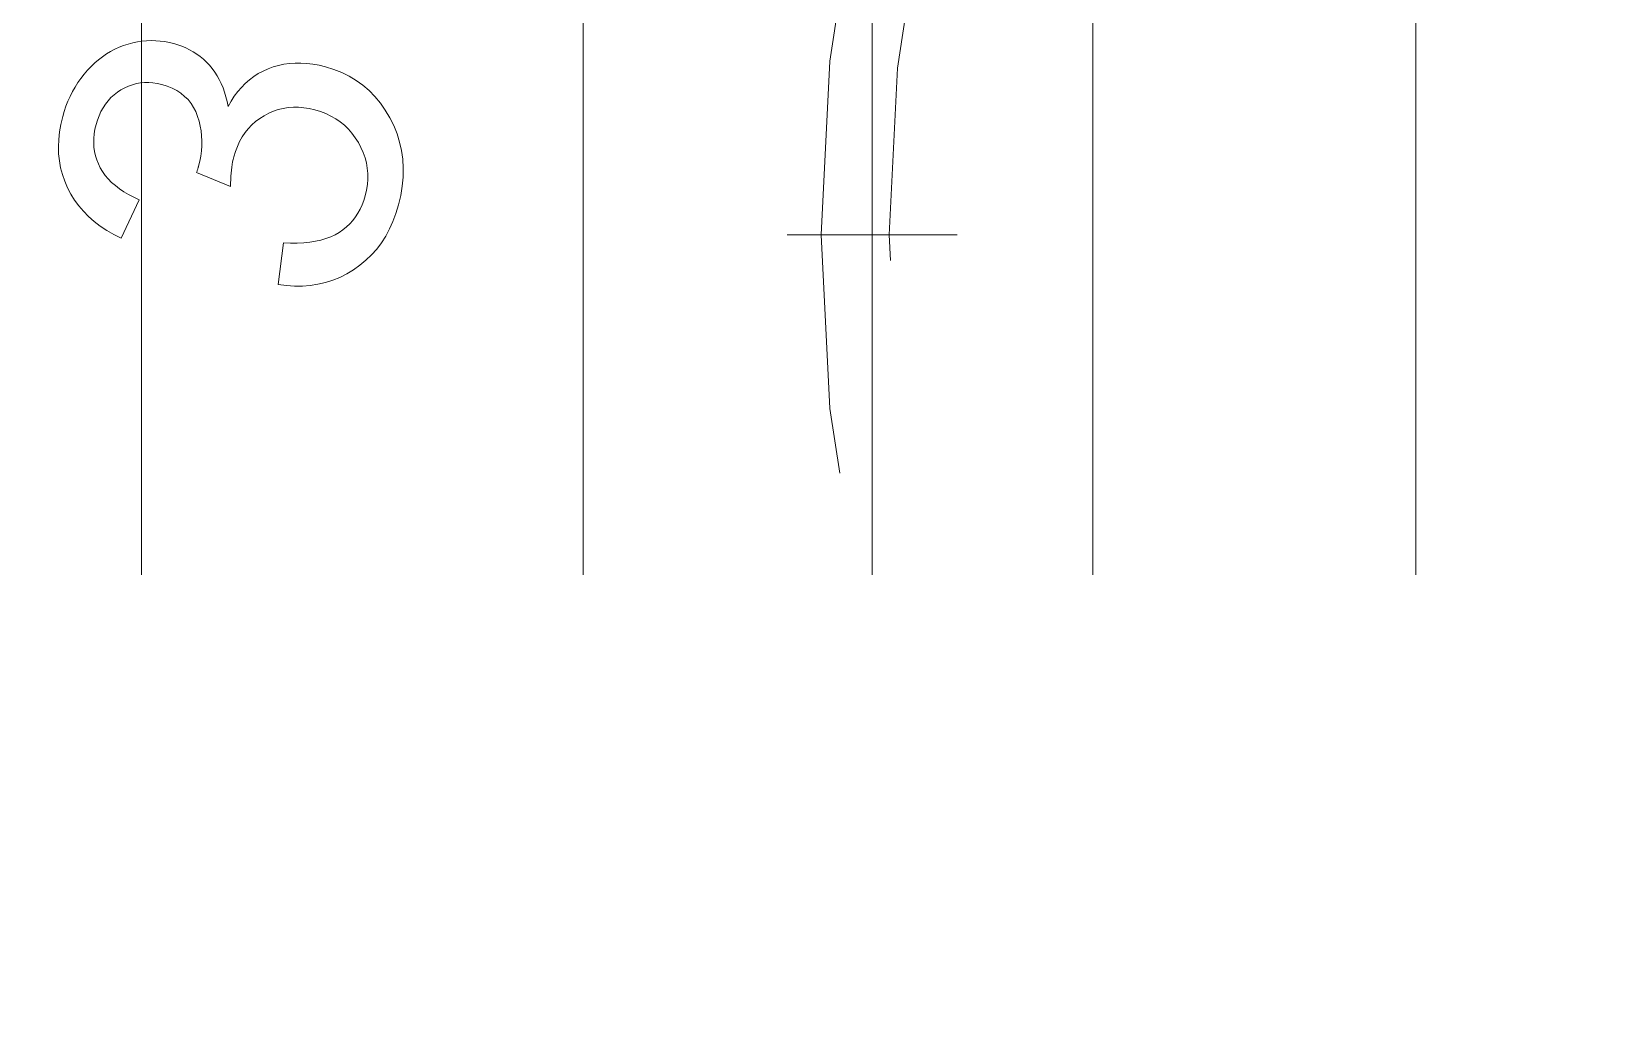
# Model space of a CAD drawing. Extents: x 23 to 587, y 4 to 413.
# Drawn here: x 216.749 to 219.084, y 311.755 to 313.194 of the extents above; entities that cross this region are included whole.
import ezdxf

# ---------------------------------------------------------------- set-up
doc = ezdxf.new("R2010")
doc.units = 0
doc.linetypes.add('DASHDOT', pattern=[18.5, 12, -3, 0.5, -3])
doc.linetypes.add('DASHED', pattern=[15, 12, -3])
doc.layers.get('0').update_dxf_attribs({"lineweight": 13})

# ---------------------------------------------------------------- blocks, each defined once
blk = doc.blocks.new('BLOCK376')
at = {"color": 7, "linetype": 'DASHDOT', "lineweight": 13}
blk.add_line((240.79, -92.9809), (219.99, -92.9809), dxfattribs=at)
blk = doc.blocks.new('BLOCK398')
at = {"color": 7, "linetype": 'DASHED', "lineweight": 13}
for p, q in [((227.14, -107.3), (227.14, -79.8)), ((223.39, -81.9809), (223.39, -103.9809)), ((224.69, -81.9809), (224.69, -103.9809)), ((224.69, -81.9809), (224.69, -103.9809)), ((225.54, -81.9809), (225.54, -103.9809)), ((226.19, -81.9809), (226.19, -103.9809)), ((227.14, -81.9809), (227.14, -103.9809))]:
    blk.add_line(p, q, dxfattribs=at)
at = {"color": 7, "linetype": 'DASHED', "lineweight": 13, "ltscale": 0.000354226}
blk.add_line((223.2868, -92.4484), (223.299, -92.4411), dxfattribs=at)
at = {"color": 7, "linetype": 'DASHED', "lineweight": 13, "ltscale": 0.000352832}
blk.add_line((223.299, -92.4411), (223.3115, -92.4345), dxfattribs=at)
at = {"color": 7, "linetype": 'DASHED', "lineweight": 13, "ltscale": 0.000351277}
blk.add_line((223.3115, -92.4345), (223.3243, -92.4288), dxfattribs=at)
at = {"color": 7, "linetype": 'DASHED', "lineweight": 13, "ltscale": 0.000351447}
blk.add_line((223.3243, -92.4288), (223.3374, -92.4237), dxfattribs=at)
at = {"color": 7, "linetype": 'DASHED', "lineweight": 13, "ltscale": 0.000353092}
blk.add_line((223.3374, -92.4237), (223.3509, -92.4194), dxfattribs=at)
at = {"color": 7, "linetype": 'DASHED', "lineweight": 13, "ltscale": 0.000351247}
blk.add_line((223.3509, -92.4194), (223.3645, -92.4159), dxfattribs=at)
at = {"color": 7, "linetype": 'DASHED', "lineweight": 13, "ltscale": 0.000345618}
blk.add_line((223.3645, -92.4159), (223.378, -92.4131), dxfattribs=at)
at = {"color": 7, "linetype": 'DASHED', "lineweight": 13, "ltscale": 0.000341617}
blk.add_line((223.378, -92.4131), (223.3915, -92.411), dxfattribs=at)
at = {"color": 7, "linetype": 'DASHED', "lineweight": 13, "ltscale": 0.000338337}
blk.add_line((223.3915, -92.411), (223.405, -92.4097), dxfattribs=at)
at = {"color": 7, "linetype": 'DASHED', "lineweight": 13, "ltscale": 0.000335907}
blk.add_line((223.405, -92.4097), (223.4184, -92.4092), dxfattribs=at)
at = {"color": 7, "linetype": 'DASHED', "lineweight": 13, "ltscale": 0.000334002}
blk.add_line((223.4184, -92.4092), (223.4318, -92.4094), dxfattribs=at)
at = {"color": 7, "linetype": 'DASHED', "lineweight": 13, "ltscale": 0.000334254}
blk.add_line((223.4318, -92.4094), (223.4451, -92.4103), dxfattribs=at)
at = {"color": 7, "linetype": 'DASHED', "lineweight": 13, "ltscale": 0.000334645}
blk.add_line((223.4451, -92.4103), (223.4584, -92.412), dxfattribs=at)
at = {"color": 7, "linetype": 'DASHED', "lineweight": 13, "ltscale": 0.00033682}
blk.add_line((223.4584, -92.412), (223.4716, -92.4144), dxfattribs=at)
at = {"color": 7, "linetype": 'DASHED', "lineweight": 13, "ltscale": 0.000339248}
blk.add_line((223.4716, -92.4144), (223.4848, -92.4175), dxfattribs=at)
at = {"color": 7, "linetype": 'DASHED', "lineweight": 13, "ltscale": 0.00032133}
blk.add_line((223.4848, -92.4175), (223.4971, -92.4212), dxfattribs=at)
at = {"color": 7, "linetype": 'DASHED', "lineweight": 13, "ltscale": 0.00031614}
blk.add_line((223.4971, -92.4212), (223.509, -92.4255), dxfattribs=at)
at = {"color": 7, "linetype": 'DASHED', "lineweight": 13, "ltscale": 0.000312814}
blk.add_line((223.509, -92.4255), (223.5206, -92.4304), dxfattribs=at)
at = {"color": 7, "linetype": 'DASHED', "lineweight": 13, "ltscale": 0.000309721}
blk.add_line((223.5206, -92.4304), (223.5317, -92.4359), dxfattribs=at)
at = {"color": 7, "linetype": 'DASHED', "lineweight": 13, "ltscale": 0.000307922}
blk.add_line((223.5317, -92.4359), (223.5424, -92.4419), dxfattribs=at)
at = {"color": 7, "linetype": 'DASHED', "lineweight": 13, "ltscale": 0.000307605}
blk.add_line((223.5424, -92.4419), (223.5527, -92.4487), dxfattribs=at)
at = {"color": 7, "linetype": 'DASHED', "lineweight": 13, "ltscale": 0.000382498}
blk.add_line((223.231, -92.4964), (223.2415, -92.4853), dxfattribs=at)
at = {"color": 7, "linetype": 'DASHED', "lineweight": 13, "ltscale": 0.00037443}
blk.add_line((223.2415, -92.4853), (223.2524, -92.4749), dxfattribs=at)
at = {"color": 7, "linetype": 'DASHED', "lineweight": 13, "ltscale": 0.000368417}
blk.add_line((223.2524, -92.4749), (223.2635, -92.4653), dxfattribs=at)
at = {"color": 7, "linetype": 'DASHED', "lineweight": 13, "ltscale": 0.00036242}
blk.add_line((223.2635, -92.4653), (223.275, -92.4565), dxfattribs=at)
at = {"color": 7, "linetype": 'DASHED', "lineweight": 13, "ltscale": 0.000357897}
blk.add_line((223.275, -92.4565), (223.2868, -92.4484), dxfattribs=at)
at = {"color": 7, "linetype": 'DASHED', "lineweight": 13, "ltscale": 0.00030758}
blk.add_line((223.5527, -92.4487), (223.5626, -92.456), dxfattribs=at)
at = {"color": 7, "linetype": 'DASHED', "lineweight": 13, "ltscale": 0.000309599}
blk.add_line((223.5626, -92.456), (223.5721, -92.464), dxfattribs=at)
at = {"color": 7, "linetype": 'DASHED', "lineweight": 13, "ltscale": 0.000312}
blk.add_line((223.5721, -92.464), (223.5811, -92.4725), dxfattribs=at)
at = {"color": 7, "linetype": 'DASHED', "lineweight": 13, "ltscale": 0.000315404}
blk.add_line((223.5811, -92.4725), (223.5898, -92.4817), dxfattribs=at)
at = {"color": 7, "linetype": 'DASHED', "lineweight": 13, "ltscale": 0.000318007}
blk.add_line((223.5898, -92.4817), (223.598, -92.4914), dxfattribs=at)
at = {"color": 7, "linetype": 'DASHED', "lineweight": 13, "ltscale": 0.000404527}
blk.add_line((223.7626, -92.4919), (223.7777, -92.4863), dxfattribs=at)
at = {"color": 7, "linetype": 'DASHED', "lineweight": 13, "ltscale": 0.000404171}
blk.add_line((223.7777, -92.4863), (223.7933, -92.4819), dxfattribs=at)
at = {"color": 7, "linetype": 'DASHED', "lineweight": 13, "ltscale": 0.000407409}
blk.add_line((223.7933, -92.4819), (223.8092, -92.4785), dxfattribs=at)
at = {"color": 7, "linetype": 'DASHED', "lineweight": 13, "ltscale": 0.000411001}
blk.add_line((223.8092, -92.4785), (223.8255, -92.4763), dxfattribs=at)
at = {"color": 7, "linetype": 'DASHED', "lineweight": 13, "ltscale": 0.00041763}
blk.add_line((223.8255, -92.4763), (223.8422, -92.4751), dxfattribs=at)
at = {"color": 7, "linetype": 'DASHED', "lineweight": 13, "ltscale": 0.000426207}
blk.add_line((223.8422, -92.4751), (223.8592, -92.4751), dxfattribs=at)
at = {"color": 7, "linetype": 'DASHED', "lineweight": 13, "ltscale": 0.000436079}
blk.add_line((223.8592, -92.4751), (223.8766, -92.4763), dxfattribs=at)
at = {"color": 7, "linetype": 'DASHED', "lineweight": 13, "ltscale": 0.000447934}
blk.add_line((223.8766, -92.4763), (223.8944, -92.4785), dxfattribs=at)
at = {"color": 7, "linetype": 'DASHED', "lineweight": 13, "ltscale": 0.000461506}
blk.add_line((223.8944, -92.4785), (223.9126, -92.4818), dxfattribs=at)
at = {"color": 7, "linetype": 'DASHED', "lineweight": 13, "ltscale": 0.000476231}
blk.add_line((223.9126, -92.4818), (223.9311, -92.4863), dxfattribs=at)
at = {"color": 7, "linetype": 'DASHED', "lineweight": 13, "ltscale": 0.000645508}
blk.add_line((223.9311, -92.4863), (223.9558, -92.4939), dxfattribs=at)
at = {"color": 7, "linetype": 'DASHED', "lineweight": 13, "ltscale": 0.000384289}
blk.add_line((223.1945, -92.5458), (223.2027, -92.5328), dxfattribs=at)
at = {"color": 7, "linetype": 'DASHED', "lineweight": 13, "ltscale": 0.000384121}
blk.add_line((223.2027, -92.5328), (223.2115, -92.5202), dxfattribs=at)
at = {"color": 7, "linetype": 'DASHED', "lineweight": 13, "ltscale": 0.000384293}
blk.add_line((223.2115, -92.5202), (223.221, -92.5081), dxfattribs=at)
at = {"color": 7, "linetype": 'DASHED', "lineweight": 13, "ltscale": 0.000385776}
blk.add_line((223.221, -92.5081), (223.231, -92.4964), dxfattribs=at)
at = {"color": 7, "linetype": 'DASHED', "lineweight": 13, "ltscale": 0.000301685}
blk.add_line((223.3751, -92.5358), (223.3634, -92.5388), dxfattribs=at)
at = {"color": 7, "linetype": 'DASHED', "lineweight": 13, "ltscale": 0.000300763}
blk.add_line((223.3869, -92.5338), (223.3751, -92.5358), dxfattribs=at)
at = {"color": 7, "linetype": 'DASHED', "lineweight": 13, "ltscale": 0.000303723}
blk.add_line((223.399, -92.5328), (223.3869, -92.5338), dxfattribs=at)
at = {"color": 7, "linetype": 'DASHED', "lineweight": 13, "ltscale": 0.000307781}
blk.add_line((223.4114, -92.5327), (223.399, -92.5328), dxfattribs=at)
at = {"color": 7, "linetype": 'DASHED', "lineweight": 13, "ltscale": 0.000313861}
blk.add_line((223.4239, -92.5337), (223.4114, -92.5327), dxfattribs=at)
at = {"color": 7, "linetype": 'DASHED', "lineweight": 13, "ltscale": 0.000321885}
blk.add_line((223.4366, -92.5357), (223.4239, -92.5337), dxfattribs=at)
at = {"color": 7, "linetype": 'DASHED', "lineweight": 13, "ltscale": 0.000332097}
blk.add_line((223.4495, -92.5387), (223.4366, -92.5357), dxfattribs=at)
at = {"color": 7, "linetype": 'DASHED', "lineweight": 13, "ltscale": 0.0003192}
blk.add_line((223.598, -92.4914), (223.6056, -92.5017), dxfattribs=at)
at = {"color": 7, "linetype": 'DASHED', "lineweight": 13, "ltscale": 0.000321946}
blk.add_line((223.6056, -92.5017), (223.6126, -92.5125), dxfattribs=at)
at = {"color": 7, "linetype": 'DASHED', "lineweight": 13, "ltscale": 0.000325053}
blk.add_line((223.6126, -92.5125), (223.619, -92.5238), dxfattribs=at)
at = {"color": 7, "linetype": 'DASHED', "lineweight": 13, "ltscale": 0.000330679}
blk.add_line((223.619, -92.5238), (223.6248, -92.5357), dxfattribs=at)
at = {"color": 7, "linetype": 'DASHED', "lineweight": 13, "ltscale": 0.000336065}
blk.add_line((223.6248, -92.5357), (223.63, -92.5481), dxfattribs=at)
at = {"color": 7, "linetype": 'DASHED', "lineweight": 13, "ltscale": 0.000407281}
blk.add_line((223.6842, -92.5467), (223.6956, -92.5351), dxfattribs=at)
at = {"color": 7, "linetype": 'DASHED', "lineweight": 13, "ltscale": 0.00040249}
blk.add_line((223.6956, -92.5351), (223.7077, -92.5245), dxfattribs=at)
at = {"color": 7, "linetype": 'DASHED', "lineweight": 13, "ltscale": 0.000399289}
blk.add_line((223.7077, -92.5245), (223.7205, -92.5148), dxfattribs=at)
at = {"color": 7, "linetype": 'DASHED', "lineweight": 13, "ltscale": 0.000397802}
blk.add_line((223.7205, -92.5148), (223.7338, -92.5062), dxfattribs=at)
at = {"color": 7, "linetype": 'DASHED', "lineweight": 13, "ltscale": 0.000399604}
blk.add_line((223.7338, -92.5062), (223.7479, -92.4986), dxfattribs=at)
at = {"color": 7, "linetype": 'DASHED', "lineweight": 13, "ltscale": 0.000402754}
blk.add_line((223.7479, -92.4986), (223.7626, -92.4919), dxfattribs=at)
at = {"color": 7, "linetype": 'DASHED', "lineweight": 13, "ltscale": 0.000628953}
blk.add_line((223.9558, -92.4939), (223.9792, -92.5031), dxfattribs=at)
at = {"color": 7, "linetype": 'DASHED', "lineweight": 13, "ltscale": 0.000616592}
blk.add_line((223.9792, -92.5031), (224.0013, -92.514), dxfattribs=at)
at = {"color": 7, "linetype": 'DASHED', "lineweight": 13, "ltscale": 0.000608412}
blk.add_line((224.0013, -92.514), (224.0222, -92.5265), dxfattribs=at)
at = {"color": 7, "linetype": 'DASHED', "lineweight": 13, "ltscale": 0.000604615}
blk.add_line((224.0222, -92.5265), (224.0418, -92.5406), dxfattribs=at)
at = {"color": 7, "linetype": 'DASHED', "lineweight": 13, "ltscale": 0.000391668}
blk.add_line((223.1735, -92.5874), (223.1799, -92.5731), dxfattribs=at)
at = {"color": 7, "linetype": 'DASHED', "lineweight": 13, "ltscale": 0.000388071}
blk.add_line((223.1799, -92.5731), (223.1869, -92.5593), dxfattribs=at)
at = {"color": 7, "linetype": 'DASHED', "lineweight": 13, "ltscale": 0.00038618}
blk.add_line((223.1869, -92.5593), (223.1945, -92.5458), dxfattribs=at)
at = {"color": 7, "linetype": 'DASHED', "lineweight": 13, "ltscale": 0.000310204}
blk.add_line((223.3001, -92.5769), (223.2917, -92.586), dxfattribs=at)
at = {"color": 7, "linetype": 'DASHED', "lineweight": 13, "ltscale": 0.000310082}
blk.add_line((223.3092, -92.5685), (223.3001, -92.5769), dxfattribs=at)
at = {"color": 7, "linetype": 'DASHED', "lineweight": 13, "ltscale": 0.000312019}
blk.add_line((223.3191, -92.5608), (223.3092, -92.5685), dxfattribs=at)
at = {"color": 7, "linetype": 'DASHED', "lineweight": 13, "ltscale": 0.000315542}
blk.add_line((223.3296, -92.5539), (223.3191, -92.5608), dxfattribs=at)
at = {"color": 7, "linetype": 'DASHED', "lineweight": 13, "ltscale": 0.0003146}
blk.add_line((223.3407, -92.5479), (223.3296, -92.5539), dxfattribs=at)
at = {"color": 7, "linetype": 'DASHED', "lineweight": 13, "ltscale": 0.000307836}
blk.add_line((223.3519, -92.5429), (223.3407, -92.5479), dxfattribs=at)
at = {"color": 7, "linetype": 'DASHED', "lineweight": 13, "ltscale": 0.000303771}
blk.add_line((223.3634, -92.5388), (223.3519, -92.5429), dxfattribs=at)
at = {"color": 7, "linetype": 'DASHED', "lineweight": 13, "ltscale": 0.000415709}
blk.add_line((223.4654, -92.5436), (223.4495, -92.5387), dxfattribs=at)
at = {"color": 7, "linetype": 'DASHED', "lineweight": 13, "ltscale": 0.000395762}
blk.add_line((223.4801, -92.5495), (223.4654, -92.5436), dxfattribs=at)
at = {"color": 7, "linetype": 'DASHED', "lineweight": 13, "ltscale": 0.000378855}
blk.add_line((223.4936, -92.5564), (223.4801, -92.5495), dxfattribs=at)
at = {"color": 7, "linetype": 'DASHED', "lineweight": 13, "ltscale": 0.000365927}
blk.add_line((223.506, -92.5642), (223.4936, -92.5564), dxfattribs=at)
at = {"color": 7, "linetype": 'DASHED', "lineweight": 13, "ltscale": 0.00035575}
blk.add_line((223.5171, -92.5731), (223.506, -92.5642), dxfattribs=at)
at = {"color": 7, "linetype": 'DASHED', "lineweight": 13, "ltscale": 0.000350213}
blk.add_line((223.5271, -92.5829), (223.5171, -92.5731), dxfattribs=at)
at = {"color": 7, "linetype": 'DASHED', "lineweight": 13, "ltscale": 0.000348119}
blk.add_line((223.5359, -92.5937), (223.5271, -92.5829), dxfattribs=at)
at = {"color": 7, "linetype": 'DASHED', "lineweight": 13, "ltscale": 0.000343676}
blk.add_line((223.63, -92.5481), (223.6346, -92.5611), dxfattribs=at)
at = {"color": 7, "linetype": 'DASHED', "lineweight": 13, "ltscale": 0.000351275}
blk.add_line((223.6346, -92.5611), (223.6386, -92.5745), dxfattribs=at)
at = {"color": 7, "linetype": 'DASHED', "lineweight": 13, "ltscale": 0.000360221}
blk.add_line((223.6386, -92.5745), (223.642, -92.5885), dxfattribs=at)
at = {"color": 7, "linetype": 'DASHED', "lineweight": 13, "ltscale": 0.000435112}
blk.add_line((223.6537, -92.5875), (223.6632, -92.5729), dxfattribs=at)
at = {"color": 7, "linetype": 'DASHED', "lineweight": 13, "ltscale": 0.000424602}
blk.add_line((223.6632, -92.5729), (223.6734, -92.5593), dxfattribs=at)
at = {"color": 7, "linetype": 'DASHED', "lineweight": 13, "ltscale": 0.000414601}
blk.add_line((223.6734, -92.5593), (223.6842, -92.5467), dxfattribs=at)
at = {"color": 7, "linetype": 'DASHED', "lineweight": 13, "ltscale": 0.000605013}
blk.add_line((224.0418, -92.5406), (224.0601, -92.5564), dxfattribs=at)
at = {"color": 7, "linetype": 'DASHED', "lineweight": 13, "ltscale": 0.000609861}
blk.add_line((224.0601, -92.5564), (224.0772, -92.5738), dxfattribs=at)
at = {"color": 7, "linetype": 'DASHED', "lineweight": 13, "ltscale": 0.000619737}
blk.add_line((224.0772, -92.5738), (224.093, -92.5929), dxfattribs=at)
at = {"color": 7, "linetype": 'DASHED', "lineweight": 13, "ltscale": 0.000405995}
blk.add_line((223.1581, -92.6329), (223.1626, -92.6173), dxfattribs=at)
at = {"color": 7, "linetype": 'DASHED', "lineweight": 13, "ltscale": 0.000400641}
blk.add_line((223.1626, -92.6173), (223.1678, -92.6022), dxfattribs=at)
at = {"color": 7, "linetype": 'DASHED', "lineweight": 13, "ltscale": 0.000395342}
blk.add_line((223.1678, -92.6022), (223.1735, -92.5874), dxfattribs=at)
at = {"color": 7, "linetype": 'DASHED', "lineweight": 13, "ltscale": 0.000343406}
blk.add_line((223.2652, -92.63), (223.2604, -92.6428), dxfattribs=at)
at = {"color": 7, "linetype": 'DASHED', "lineweight": 13, "ltscale": 0.000332707}
blk.add_line((223.2707, -92.6179), (223.2652, -92.63), dxfattribs=at)
at = {"color": 7, "linetype": 'DASHED', "lineweight": 13, "ltscale": 0.000324544}
blk.add_line((223.277, -92.6065), (223.2707, -92.6179), dxfattribs=at)
at = {"color": 7, "linetype": 'DASHED', "lineweight": 13, "ltscale": 0.000318103}
blk.add_line((223.284, -92.5959), (223.277, -92.6065), dxfattribs=at)
at = {"color": 7, "linetype": 'DASHED', "lineweight": 13, "ltscale": 0.000313172}
blk.add_line((223.2917, -92.586), (223.284, -92.5959), dxfattribs=at)
at = {"color": 7, "linetype": 'DASHED', "lineweight": 13, "ltscale": 0.000350297}
blk.add_line((223.5435, -92.6055), (223.5359, -92.5937), dxfattribs=at)
at = {"color": 7, "linetype": 'DASHED', "lineweight": 13, "ltscale": 0.000357713}
blk.add_line((223.5499, -92.6182), (223.5435, -92.6055), dxfattribs=at)
at = {"color": 7, "linetype": 'DASHED', "lineweight": 13, "ltscale": 0.000368028}
blk.add_line((223.5552, -92.632), (223.5499, -92.6182), dxfattribs=at)
at = {"color": 7, "linetype": 'DASHED', "lineweight": 13, "ltscale": 0.000370197}
blk.add_line((223.642, -92.5885), (223.6449, -92.6031), dxfattribs=at)
at = {"color": 7, "linetype": 'DASHED', "lineweight": 13, "ltscale": 0.000447916}
blk.add_line((223.6449, -92.6031), (223.6537, -92.5875), dxfattribs=at)
at = {"color": 7, "linetype": 'DASHED', "lineweight": 13, "ltscale": 0.000385518}
blk.add_line((223.751, -92.6301), (223.7379, -92.6384), dxfattribs=at)
at = {"color": 7, "linetype": 'DASHED', "lineweight": 13, "ltscale": 0.000385159}
blk.add_line((223.7646, -92.6229), (223.751, -92.6301), dxfattribs=at)
at = {"color": 7, "linetype": 'DASHED', "lineweight": 13, "ltscale": 0.00037855}
blk.add_line((223.7785, -92.6169), (223.7646, -92.6229), dxfattribs=at)
at = {"color": 7, "linetype": 'DASHED', "lineweight": 13, "ltscale": 0.000374443}
blk.add_line((223.7927, -92.6121), (223.7785, -92.6169), dxfattribs=at)
at = {"color": 7, "linetype": 'DASHED', "lineweight": 13, "ltscale": 0.000372502}
blk.add_line((223.8071, -92.6085), (223.7927, -92.6121), dxfattribs=at)
at = {"color": 7, "linetype": 'DASHED', "lineweight": 13, "ltscale": 0.00037366}
blk.add_line((223.8219, -92.6062), (223.8071, -92.6085), dxfattribs=at)
at = {"color": 7, "linetype": 'DASHED', "lineweight": 13, "ltscale": 0.000377361}
blk.add_line((223.8369, -92.6051), (223.8219, -92.6062), dxfattribs=at)
at = {"color": 7, "linetype": 'DASHED', "lineweight": 13, "ltscale": 0.000383246}
blk.add_line((223.8523, -92.6052), (223.8369, -92.6051), dxfattribs=at)
at = {"color": 7, "linetype": 'DASHED', "lineweight": 13, "ltscale": 0.000391874}
blk.add_line((223.8679, -92.6065), (223.8523, -92.6052), dxfattribs=at)
at = {"color": 7, "linetype": 'DASHED', "lineweight": 13, "ltscale": 0.000403036}
blk.add_line((223.8838, -92.609), (223.8679, -92.6065), dxfattribs=at)
at = {"color": 7, "linetype": 'DASHED', "lineweight": 13, "ltscale": 0.000415628}
blk.add_line((223.9, -92.6128), (223.8838, -92.609), dxfattribs=at)
at = {"color": 7, "linetype": 'DASHED', "lineweight": 13, "ltscale": 0.000436667}
blk.add_line((223.9167, -92.6179), (223.9, -92.6128), dxfattribs=at)
at = {"color": 7, "linetype": 'DASHED', "lineweight": 13, "ltscale": 0.000424239}
blk.add_line((223.9325, -92.624), (223.9167, -92.6179), dxfattribs=at)
at = {"color": 7, "linetype": 'DASHED', "lineweight": 13, "ltscale": 0.000414201}
blk.add_line((223.9475, -92.6311), (223.9325, -92.624), dxfattribs=at)
at = {"color": 7, "linetype": 'DASHED', "lineweight": 13, "ltscale": 0.000632596}
blk.add_line((224.093, -92.5929), (224.1076, -92.6136), dxfattribs=at)
at = {"color": 7, "linetype": 'DASHED', "lineweight": 13, "ltscale": 0.00064932}
blk.add_line((224.1076, -92.6136), (224.1208, -92.636), dxfattribs=at)
at = {"color": 7, "linetype": 'DASHED', "lineweight": 13, "ltscale": 0.000566883}
blk.add_line((223.1488, -92.678), (223.1527, -92.6556), dxfattribs=at)
at = {"color": 7, "linetype": 'DASHED', "lineweight": 13, "ltscale": 0.000583892}
blk.add_line((223.1527, -92.6556), (223.1581, -92.6329), dxfattribs=at)
at = {"color": 7, "linetype": 'DASHED', "lineweight": 13, "ltscale": 0.000341964}
blk.add_line((223.2531, -92.6701), (223.2508, -92.6836), dxfattribs=at)
at = {"color": 7, "linetype": 'DASHED', "lineweight": 13, "ltscale": 0.000351874}
blk.add_line((223.2563, -92.6564), (223.2531, -92.6701), dxfattribs=at)
at = {"color": 7, "linetype": 'DASHED', "lineweight": 13, "ltscale": 0.000354948}
blk.add_line((223.2604, -92.6428), (223.2563, -92.6564), dxfattribs=at)
at = {"color": 7, "linetype": 'DASHED', "lineweight": 13, "ltscale": 0.00037228}
blk.add_line((223.5594, -92.6463), (223.5552, -92.632), dxfattribs=at)
at = {"color": 7, "linetype": 'DASHED', "lineweight": 13, "ltscale": 0.000369307}
blk.add_line((223.5628, -92.6607), (223.5594, -92.6463), dxfattribs=at)
at = {"color": 7, "linetype": 'DASHED', "lineweight": 13, "ltscale": 0.000366977}
blk.add_line((223.5652, -92.6751), (223.5628, -92.6607), dxfattribs=at)
at = {"color": 7, "linetype": 'DASHED', "lineweight": 13, "ltscale": 0.000366088}
blk.add_line((223.5668, -92.6897), (223.5652, -92.6751), dxfattribs=at)
at = {"color": 7, "linetype": 'DASHED', "lineweight": 13, "ltscale": 0.000375804}
blk.add_line((223.7043, -92.6683), (223.6949, -92.68), dxfattribs=at)
at = {"color": 7, "linetype": 'DASHED', "lineweight": 13, "ltscale": 0.000374162}
blk.add_line((223.7146, -92.6574), (223.7043, -92.6683), dxfattribs=at)
at = {"color": 7, "linetype": 'DASHED', "lineweight": 13, "ltscale": 0.000375152}
blk.add_line((223.7258, -92.6475), (223.7146, -92.6574), dxfattribs=at)
at = {"color": 7, "linetype": 'DASHED', "lineweight": 13, "ltscale": 0.000378594}
blk.add_line((223.7379, -92.6384), (223.7258, -92.6475), dxfattribs=at)
at = {"color": 7, "linetype": 'DASHED', "lineweight": 13, "ltscale": 0.000406953}
blk.add_line((223.9616, -92.6392), (223.9475, -92.6311), dxfattribs=at)
at = {"color": 7, "linetype": 'DASHED', "lineweight": 13, "ltscale": 0.000401895}
blk.add_line((223.9749, -92.6483), (223.9616, -92.6392), dxfattribs=at)
at = {"color": 7, "linetype": 'DASHED', "lineweight": 13, "ltscale": 0.000399875}
blk.add_line((223.9873, -92.6584), (223.9749, -92.6483), dxfattribs=at)
at = {"color": 7, "linetype": 'DASHED', "lineweight": 13, "ltscale": 0.000400236}
blk.add_line((223.9988, -92.6695), (223.9873, -92.6584), dxfattribs=at)
at = {"color": 7, "linetype": 'DASHED', "lineweight": 13, "ltscale": 0.000404051}
blk.add_line((224.0095, -92.6817), (223.9988, -92.6695), dxfattribs=at)
at = {"color": 7, "linetype": 'DASHED', "lineweight": 13, "ltscale": 0.000654053}
blk.add_line((224.1208, -92.636), (224.1325, -92.6594), dxfattribs=at)
at = {"color": 7, "linetype": 'DASHED', "lineweight": 13, "ltscale": 0.0006443}
blk.add_line((224.1325, -92.6594), (224.1421, -92.6833), dxfattribs=at)
at = {"color": 7, "linetype": 'DASHED', "lineweight": 13, "ltscale": 0.000538893}
blk.add_line((223.1456, -92.7215), (223.1464, -92.6999), dxfattribs=at)
at = {"color": 7, "linetype": 'DASHED', "lineweight": 13, "ltscale": 0.000528451}
blk.add_line((223.1462, -92.7426), (223.1456, -92.7215), dxfattribs=at)
at = {"color": 7, "linetype": 'DASHED', "lineweight": 13, "ltscale": 0.000551271}
blk.add_line((223.1464, -92.6999), (223.1488, -92.678), dxfattribs=at)
at = {"color": 7, "linetype": 'DASHED', "lineweight": 13, "ltscale": 0.000325477}
blk.add_line((223.2496, -92.6969), (223.2494, -92.7099), dxfattribs=at)
at = {"color": 7, "linetype": 'DASHED', "lineweight": 13, "ltscale": 0.000320892}
blk.add_line((223.2494, -92.7099), (223.2502, -92.7227), dxfattribs=at)
at = {"color": 7, "linetype": 'DASHED', "lineweight": 13, "ltscale": 0.000333635}
blk.add_line((223.2508, -92.6836), (223.2496, -92.6969), dxfattribs=at)
at = {"color": 7, "linetype": 'DASHED', "lineweight": 13, "ltscale": 0.000317266}
blk.add_line((223.2502, -92.7227), (223.2519, -92.7353), dxfattribs=at)
at = {"color": 7, "linetype": 'DASHED', "lineweight": 13, "ltscale": 0.000372417}
blk.add_line((223.5664, -92.7339), (223.5674, -92.7191), dxfattribs=at)
at = {"color": 7, "linetype": 'DASHED', "lineweight": 13, "ltscale": 0.000367096}
blk.add_line((223.5676, -92.7044), (223.5668, -92.6897), dxfattribs=at)
at = {"color": 7, "linetype": 'DASHED', "lineweight": 13, "ltscale": 0.000367973}
blk.add_line((223.5674, -92.7191), (223.5676, -92.7044), dxfattribs=at)
at = {"color": 7, "linetype": 'DASHED', "lineweight": 13, "ltscale": 0.00040567}
blk.add_line((223.6722, -92.7204), (223.6664, -92.7356), dxfattribs=at)
at = {"color": 7, "linetype": 'DASHED', "lineweight": 13, "ltscale": 0.000395114}
blk.add_line((223.6789, -92.7061), (223.6722, -92.7204), dxfattribs=at)
at = {"color": 7, "linetype": 'DASHED', "lineweight": 13, "ltscale": 0.00038601}
blk.add_line((223.6864, -92.6926), (223.6789, -92.7061), dxfattribs=at)
at = {"color": 7, "linetype": 'DASHED', "lineweight": 13, "ltscale": 0.00037928}
blk.add_line((223.6949, -92.68), (223.6864, -92.6926), dxfattribs=at)
at = {"color": 7, "linetype": 'DASHED', "lineweight": 13, "ltscale": 0.000409355}
blk.add_line((224.0193, -92.6948), (224.0095, -92.6817), dxfattribs=at)
at = {"color": 7, "linetype": 'DASHED', "lineweight": 13, "ltscale": 0.000418153}
blk.add_line((224.0282, -92.709), (224.0193, -92.6948), dxfattribs=at)
at = {"color": 7, "linetype": 'DASHED', "lineweight": 13, "ltscale": 0.000417799}
blk.add_line((224.036, -92.7237), (224.0282, -92.709), dxfattribs=at)
at = {"color": 7, "linetype": 'DASHED', "lineweight": 13, "ltscale": 0.000407856}
blk.add_line((224.0426, -92.7386), (224.036, -92.7237), dxfattribs=at)
at = {"color": 7, "linetype": 'DASHED', "lineweight": 13, "ltscale": 0.000639665}
blk.add_line((224.1421, -92.6833), (224.1497, -92.7077), dxfattribs=at)
at = {"color": 7, "linetype": 'DASHED', "lineweight": 13, "ltscale": 0.000638151}
blk.add_line((224.1497, -92.7077), (224.1553, -92.7326), dxfattribs=at)
at = {"color": 7, "linetype": 'DASHED', "lineweight": 13, "ltscale": 0.000521265}
blk.add_line((223.1484, -92.7633), (223.1462, -92.7426), dxfattribs=at)
at = {"color": 7, "linetype": 'DASHED', "lineweight": 13, "ltscale": 0.000516371}
blk.add_line((223.1521, -92.7836), (223.1484, -92.7633), dxfattribs=at)
at = {"color": 7, "linetype": 'DASHED', "lineweight": 13, "ltscale": 0.000316685}
blk.add_line((223.2519, -92.7353), (223.2547, -92.7477), dxfattribs=at)
at = {"color": 7, "linetype": 'DASHED', "lineweight": 13, "ltscale": 0.000317102}
blk.add_line((223.2547, -92.7477), (223.2584, -92.7598), dxfattribs=at)
at = {"color": 7, "linetype": 'DASHED', "lineweight": 13, "ltscale": 0.000320582}
blk.add_line((223.2584, -92.7598), (223.2631, -92.7717), dxfattribs=at)
at = {"color": 7, "linetype": 'DASHED', "lineweight": 13, "ltscale": 0.000388462}
blk.add_line((223.5582, -92.779), (223.5618, -92.7639), dxfattribs=at)
at = {"color": 7, "linetype": 'DASHED', "lineweight": 13, "ltscale": 0.000381952}
blk.add_line((223.5618, -92.7639), (223.5645, -92.7489), dxfattribs=at)
at = {"color": 7, "linetype": 'DASHED', "lineweight": 13, "ltscale": 0.000375819}
blk.add_line((223.5645, -92.7489), (223.5664, -92.7339), dxfattribs=at)
at = {"color": 7, "linetype": 'DASHED', "lineweight": 13, "ltscale": 0.000196076}
blk.add_line((223.6583, -92.7658), (223.6569, -92.7735), dxfattribs=at)
at = {"color": 7, "linetype": 'DASHED', "lineweight": 13, "ltscale": 0.000186435}
blk.add_line((223.6598, -92.7585), (223.6583, -92.7658), dxfattribs=at)
at = {"color": 7, "linetype": 'DASHED', "lineweight": 13, "ltscale": 0.000178558}
blk.add_line((223.6615, -92.7516), (223.6598, -92.7585), dxfattribs=at)
at = {"color": 7, "linetype": 'DASHED', "lineweight": 13, "ltscale": 0.000419101}
blk.add_line((223.6664, -92.7356), (223.6615, -92.7516), dxfattribs=at)
at = {"color": 7, "linetype": 'DASHED', "lineweight": 13, "ltscale": 0.000401619}
blk.add_line((224.0479, -92.7538), (224.0426, -92.7386), dxfattribs=at)
at = {"color": 7, "linetype": 'DASHED', "lineweight": 13, "ltscale": 0.000396803}
blk.add_line((224.0518, -92.7692), (224.0479, -92.7538), dxfattribs=at)
at = {"color": 7, "linetype": 'DASHED', "lineweight": 13, "ltscale": 0.00039479}
blk.add_line((224.0545, -92.7848), (224.0518, -92.7692), dxfattribs=at)
at = {"color": 7, "linetype": 'DASHED', "lineweight": 13, "ltscale": 0.000642052}
blk.add_line((224.1553, -92.7326), (224.1588, -92.7581), dxfattribs=at)
at = {"color": 7, "linetype": 'DASHED', "lineweight": 13, "ltscale": 0.000649595}
blk.add_line((224.1588, -92.7581), (224.1604, -92.784), dxfattribs=at)
at = {"color": 7, "linetype": 'DASHED', "lineweight": 13, "ltscale": 0.000515272}
blk.add_line((223.1573, -92.8036), (223.1521, -92.7836), dxfattribs=at)
at = {"color": 7, "linetype": 'DASHED', "lineweight": 13, "ltscale": 0.000516099}
blk.add_line((223.164, -92.8231), (223.1573, -92.8036), dxfattribs=at)
at = {"color": 7, "linetype": 'DASHED', "lineweight": 13, "ltscale": 0.000324415}
blk.add_line((223.2631, -92.7717), (223.2689, -92.7834), dxfattribs=at)
at = {"color": 7, "linetype": 'DASHED', "lineweight": 13, "ltscale": 0.000330176}
blk.add_line((223.2689, -92.7834), (223.2756, -92.7947), dxfattribs=at)
at = {"color": 7, "linetype": 'DASHED', "lineweight": 13, "ltscale": 0.000335752}
blk.add_line((223.2756, -92.7947), (223.2834, -92.8057), dxfattribs=at)
at = {"color": 7, "linetype": 'DASHED', "lineweight": 13, "ltscale": 0.000342769}
blk.add_line((223.2834, -92.8057), (223.2922, -92.8161), dxfattribs=at)
at = {"color": 7, "linetype": 'DASHED', "lineweight": 13, "ltscale": 0.000352565}
blk.add_line((223.2922, -92.8161), (223.3021, -92.8262), dxfattribs=at)
at = {"color": 7, "linetype": 'DASHED', "lineweight": 13, "ltscale": 6.06218e-05}
blk.add_line((223.5517, -92.7977), (223.5526, -92.7955), dxfattribs=at)
at = {"color": 7, "linetype": 'DASHED', "lineweight": 13, "ltscale": 0.002716}
blk.add_line((223.6523, -92.8388), (223.5517, -92.7977), dxfattribs=at)
at = {"color": 7, "linetype": 'DASHED', "lineweight": 13, "ltscale": 5.82819e-05}
blk.add_line((223.5526, -92.7955), (223.5534, -92.7933), dxfattribs=at)
at = {"color": 7, "linetype": 'DASHED', "lineweight": 13, "ltscale": 5.59315e-05}
blk.add_line((223.5534, -92.7933), (223.5542, -92.7912), dxfattribs=at)
at = {"color": 7, "linetype": 'DASHED', "lineweight": 13, "ltscale": 5.28153e-05}
blk.add_line((223.5542, -92.7912), (223.5549, -92.7892), dxfattribs=at)
at = {"color": 7, "linetype": 'DASHED', "lineweight": 13, "ltscale": 5.04951e-05}
blk.add_line((223.5549, -92.7892), (223.5556, -92.7873), dxfattribs=at)
at = {"color": 7, "linetype": 'DASHED', "lineweight": 13, "ltscale": 4.89202e-05}
blk.add_line((223.5556, -92.7873), (223.5562, -92.7854), dxfattribs=at)
at = {"color": 7, "linetype": 'DASHED', "lineweight": 13, "ltscale": 4.58531e-05}
blk.add_line((223.5562, -92.7854), (223.5568, -92.7837), dxfattribs=at)
at = {"color": 7, "linetype": 'DASHED', "lineweight": 13, "ltscale": 4.35267e-05}
blk.add_line((223.5568, -92.7837), (223.5573, -92.782), dxfattribs=at)
at = {"color": 7, "linetype": 'DASHED', "lineweight": 13, "ltscale": 4.1216e-05}
blk.add_line((223.5573, -92.782), (223.5578, -92.7805), dxfattribs=at)
at = {"color": 7, "linetype": 'DASHED', "lineweight": 13, "ltscale": 3.81518e-05}
blk.add_line((223.5578, -92.7805), (223.5582, -92.779), dxfattribs=at)
at = {"color": 7, "linetype": 'DASHED', "lineweight": 13, "ltscale": 0.000243552}
blk.add_line((223.6532, -92.8084), (223.6528, -92.8182), dxfattribs=at)
at = {"color": 7, "linetype": 'DASHED', "lineweight": 13, "ltscale": 0.00023385}
blk.add_line((223.6539, -92.7991), (223.6532, -92.8084), dxfattribs=at)
at = {"color": 7, "linetype": 'DASHED', "lineweight": 13, "ltscale": 0.000223649}
blk.add_line((223.6547, -92.7902), (223.6539, -92.7991), dxfattribs=at)
at = {"color": 7, "linetype": 'DASHED', "lineweight": 13, "ltscale": 0.000215081}
blk.add_line((223.6557, -92.7817), (223.6547, -92.7902), dxfattribs=at)
at = {"color": 7, "linetype": 'DASHED', "lineweight": 13, "ltscale": 0.000205068}
blk.add_line((223.6569, -92.7735), (223.6557, -92.7817), dxfattribs=at)
at = {"color": 7, "linetype": 'DASHED', "lineweight": 13, "ltscale": 0.000396766}
blk.add_line((224.0558, -92.8006), (224.0545, -92.7848), dxfattribs=at)
at = {"color": 7, "linetype": 'DASHED', "lineweight": 13, "ltscale": 0.00040604}
blk.add_line((224.0547, -92.8328), (224.0559, -92.8166), dxfattribs=at)
at = {"color": 7, "linetype": 'DASHED', "lineweight": 13, "ltscale": 0.000400048}
blk.add_line((224.0559, -92.8166), (224.0558, -92.8006), dxfattribs=at)
at = {"color": 7, "linetype": 'DASHED', "lineweight": 13, "ltscale": 0.000676488}
blk.add_line((224.1599, -92.8105), (224.1574, -92.8374), dxfattribs=at)
at = {"color": 7, "linetype": 'DASHED', "lineweight": 13, "ltscale": 0.000661165}
blk.add_line((224.1604, -92.784), (224.1599, -92.8105), dxfattribs=at)
at = {"color": 7, "linetype": 'DASHED', "lineweight": 13, "ltscale": 0.000520685}
blk.add_line((223.1722, -92.8422), (223.164, -92.8231), dxfattribs=at)
at = {"color": 7, "linetype": 'DASHED', "lineweight": 13, "ltscale": 0.000522154}
blk.add_line((223.1819, -92.8608), (223.1722, -92.8422), dxfattribs=at)
at = {"color": 7, "linetype": 'DASHED', "lineweight": 13, "ltscale": 0.000521697}
blk.add_line((223.1929, -92.8785), (223.1819, -92.8608), dxfattribs=at)
at = {"color": 7, "linetype": 'DASHED', "lineweight": 13, "ltscale": 0.000364726}
blk.add_line((223.3021, -92.8262), (223.3131, -92.8358), dxfattribs=at)
at = {"color": 7, "linetype": 'DASHED', "lineweight": 13, "ltscale": 0.000377614}
blk.add_line((223.3131, -92.8358), (223.325, -92.8451), dxfattribs=at)
at = {"color": 7, "linetype": 'DASHED', "lineweight": 13, "ltscale": 0.000392785}
blk.add_line((223.325, -92.8451), (223.3381, -92.8538), dxfattribs=at)
at = {"color": 7, "linetype": 'DASHED', "lineweight": 13, "ltscale": 0.000409133}
blk.add_line((223.3381, -92.8538), (223.3521, -92.8622), dxfattribs=at)
at = {"color": 7, "linetype": 'DASHED', "lineweight": 13, "ltscale": 0.000426846}
blk.add_line((223.3521, -92.8622), (223.3673, -92.8701), dxfattribs=at)
at = {"color": 7, "linetype": 'DASHED', "lineweight": 13, "ltscale": 0.000262855}
blk.add_line((223.6524, -92.8283), (223.6523, -92.8388), dxfattribs=at)
at = {"color": 7, "linetype": 'DASHED', "lineweight": 13, "ltscale": 0.000253159}
blk.add_line((223.6528, -92.8182), (223.6524, -92.8283), dxfattribs=at)
at = {"color": 7, "linetype": 'DASHED', "lineweight": 13, "ltscale": 0.000426734}
blk.add_line((224.0483, -92.8658), (224.0521, -92.8492), dxfattribs=at)
at = {"color": 7, "linetype": 'DASHED', "lineweight": 13, "ltscale": 0.000415196}
blk.add_line((224.0521, -92.8492), (224.0547, -92.8328), dxfattribs=at)
at = {"color": 7, "linetype": 'DASHED', "lineweight": 13, "ltscale": 0.000695335}
blk.add_line((224.1574, -92.8374), (224.1528, -92.8648), dxfattribs=at)
at = {"color": 7, "linetype": 'DASHED', "lineweight": 13, "ltscale": 0.000523799}
blk.add_line((223.2054, -92.8953), (223.1929, -92.8785), dxfattribs=at)
at = {"color": 7, "linetype": 'DASHED', "lineweight": 13, "ltscale": 0.000528609}
blk.add_line((223.2191, -92.9114), (223.2054, -92.8953), dxfattribs=at)
at = {"color": 7, "linetype": 'DASHED', "lineweight": 13, "ltscale": 0.003117}
blk.add_line((223.3834, -92.8776), (223.3306, -92.9906), dxfattribs=at)
at = {"color": 7, "linetype": 'DASHED', "lineweight": 13, "ltscale": 0.000445784}
blk.add_line((223.3673, -92.8701), (223.3834, -92.8776), dxfattribs=at)
at = {"color": 7, "linetype": 'DASHED', "lineweight": 13, "ltscale": 0.000335568}
blk.add_line((224.027, -92.9169), (224.0335, -92.9051), dxfattribs=at)
at = {"color": 7, "linetype": 'DASHED', "lineweight": 13, "ltscale": 0.000342109}
blk.add_line((224.0335, -92.9051), (224.0392, -92.8927), dxfattribs=at)
at = {"color": 7, "linetype": 'DASHED', "lineweight": 13, "ltscale": 0.000350338}
blk.add_line((224.0392, -92.8927), (224.0441, -92.8796), dxfattribs=at)
at = {"color": 7, "linetype": 'DASHED', "lineweight": 13, "ltscale": 0.000359532}
blk.add_line((224.0441, -92.8796), (224.0483, -92.8658), dxfattribs=at)
at = {"color": 7, "linetype": 'DASHED', "lineweight": 13, "ltscale": 0.000647267}
blk.add_line((224.1463, -92.8928), (224.1388, -92.9176), dxfattribs=at)
at = {"color": 7, "linetype": 'DASHED', "lineweight": 13, "ltscale": 0.000717528}
blk.add_line((224.1528, -92.8648), (224.1463, -92.8928), dxfattribs=at)
at = {"color": 7, "linetype": 'DASHED', "lineweight": 13, "ltscale": 0.000537429}
blk.add_line((223.2343, -92.9266), (223.2191, -92.9114), dxfattribs=at)
at = {"color": 7, "linetype": 'DASHED', "lineweight": 13, "ltscale": 0.000548319}
blk.add_line((223.2508, -92.9411), (223.2343, -92.9266), dxfattribs=at)
at = {"color": 7, "linetype": 'DASHED', "lineweight": 13, "ltscale": 0.00056183}
blk.add_line((223.2687, -92.9547), (223.2508, -92.9411), dxfattribs=at)
at = {"color": 7, "linetype": 'DASHED', "lineweight": 13, "ltscale": 0.000577813}
blk.add_line((223.2879, -92.9675), (223.2687, -92.9547), dxfattribs=at)
at = {"color": 7, "linetype": 'DASHED', "lineweight": 13, "ltscale": 0.000334153}
blk.add_line((223.9829, -92.9657), (223.9933, -92.9573), dxfattribs=at)
at = {"color": 7, "linetype": 'DASHED', "lineweight": 13, "ltscale": 0.000330327}
blk.add_line((223.9933, -92.9573), (224.0029, -92.9482), dxfattribs=at)
at = {"color": 7, "linetype": 'DASHED', "lineweight": 13, "ltscale": 0.000328926}
blk.add_line((224.0029, -92.9482), (224.0117, -92.9384), dxfattribs=at)
at = {"color": 7, "linetype": 'DASHED', "lineweight": 13, "ltscale": 0.000329696}
blk.add_line((224.0117, -92.9384), (224.0197, -92.928), dxfattribs=at)
at = {"color": 7, "linetype": 'DASHED', "lineweight": 13, "ltscale": 0.000331749}
blk.add_line((224.0197, -92.928), (224.027, -92.9169), dxfattribs=at)
at = {"color": 7, "linetype": 'DASHED', "lineweight": 13, "ltscale": 0.000609879}
blk.add_line((224.1301, -92.9411), (224.1201, -92.9634), dxfattribs=at)
at = {"color": 7, "linetype": 'DASHED', "lineweight": 13, "ltscale": 0.000627606}
blk.add_line((224.1388, -92.9176), (224.1301, -92.9411), dxfattribs=at)
at = {"color": 7, "linetype": 'DASHED', "lineweight": 13, "ltscale": 0.000596315}
blk.add_line((223.3086, -92.9794), (223.2879, -92.9675), dxfattribs=at)
at = {"color": 7, "linetype": 'DASHED', "lineweight": 13, "ltscale": 0.000616622}
blk.add_line((223.3306, -92.9906), (223.3086, -92.9794), dxfattribs=at)
at = {"color": 7, "linetype": 'DASHED', "lineweight": 13, "ltscale": 0.003097}
blk.add_line((223.7919, -93.1269), (223.8079, -93.0041), dxfattribs=at)
at = {"color": 7, "linetype": 'DASHED', "lineweight": 13, "ltscale": 0.000519394}
blk.add_line((223.8079, -93.0041), (223.8286, -93.0049), dxfattribs=at)
at = {"color": 7, "linetype": 'DASHED', "lineweight": 13, "ltscale": 0.000471123}
blk.add_line((223.8484, -93.0049), (223.8673, -93.0041), dxfattribs=at)
at = {"color": 7, "linetype": 'DASHED', "lineweight": 13, "ltscale": 0.000448335}
blk.add_line((223.8673, -93.0041), (223.8851, -93.0023), dxfattribs=at)
at = {"color": 7, "linetype": 'DASHED', "lineweight": 13, "ltscale": 0.000426987}
blk.add_line((223.8851, -93.0023), (223.902, -92.9997), dxfattribs=at)
at = {"color": 7, "linetype": 'DASHED', "lineweight": 13, "ltscale": 0.000406768}
blk.add_line((223.902, -92.9997), (223.9179, -92.9962), dxfattribs=at)
at = {"color": 7, "linetype": 'DASHED', "lineweight": 13, "ltscale": 0.000388928}
blk.add_line((223.9179, -92.9962), (223.9328, -92.9919), dxfattribs=at)
at = {"color": 7, "linetype": 'DASHED', "lineweight": 13, "ltscale": 0.000373176}
blk.add_line((223.9328, -92.9919), (223.9468, -92.9866), dxfattribs=at)
at = {"color": 7, "linetype": 'DASHED', "lineweight": 13, "ltscale": 0.000358401}
blk.add_line((223.9468, -92.9866), (223.9598, -92.9805), dxfattribs=at)
at = {"color": 7, "linetype": 'DASHED', "lineweight": 13, "ltscale": 0.000347971}
blk.add_line((223.9598, -92.9805), (223.9718, -92.9735), dxfattribs=at)
at = {"color": 7, "linetype": 'DASHED', "lineweight": 13, "ltscale": 0.00033921}
blk.add_line((223.9718, -92.9735), (223.9829, -92.9657), dxfattribs=at)
at = {"color": 7, "linetype": 'DASHED', "lineweight": 13, "ltscale": 0.000576628}
blk.add_line((224.0962, -93.0041), (224.0823, -93.0225), dxfattribs=at)
at = {"color": 7, "linetype": 'DASHED', "lineweight": 13, "ltscale": 0.000584993}
blk.add_line((224.1088, -92.9844), (224.0962, -93.0041), dxfattribs=at)
at = {"color": 7, "linetype": 'DASHED', "lineweight": 13, "ltscale": 0.000596625}
blk.add_line((224.1201, -92.9634), (224.1088, -92.9844), dxfattribs=at)
at = {"color": 7, "linetype": 'DASHED', "lineweight": 13, "ltscale": 0.000495225}
blk.add_line((223.8286, -93.0049), (223.8484, -93.0049), dxfattribs=at)
at = {"color": 7, "linetype": 'DASHED', "lineweight": 13, "ltscale": 0.000571978}
blk.add_line((224.0671, -93.0397), (224.0507, -93.0556), dxfattribs=at)
at = {"color": 7, "linetype": 'DASHED', "lineweight": 13, "ltscale": 0.000573374}
blk.add_line((224.0823, -93.0225), (224.0671, -93.0397), dxfattribs=at)
at = {"color": 7, "linetype": 'DASHED', "lineweight": 13, "ltscale": 0.000571241}
blk.add_line((223.994, -93.0956), (223.9736, -93.1058), dxfattribs=at)
at = {"color": 7, "linetype": 'DASHED', "lineweight": 13, "ltscale": 0.000579468}
blk.add_line((224.0139, -93.0837), (223.994, -93.0956), dxfattribs=at)
at = {"color": 7, "linetype": 'DASHED', "lineweight": 13, "ltscale": 0.000581473}
blk.add_line((224.033, -93.0703), (224.0139, -93.0837), dxfattribs=at)
at = {"color": 7, "linetype": 'DASHED', "lineweight": 13, "ltscale": 0.000574979}
blk.add_line((224.0507, -93.0556), (224.033, -93.0703), dxfattribs=at)
at = {"color": 7, "linetype": 'DASHED', "lineweight": 13, "ltscale": 0.000617492}
blk.add_line((223.8164, -93.1302), (223.7919, -93.1269), dxfattribs=at)
at = {"color": 7, "linetype": 'DASHED', "lineweight": 13, "ltscale": 0.000600973}
blk.add_line((223.8404, -93.1317), (223.8164, -93.1302), dxfattribs=at)
at = {"color": 7, "linetype": 'DASHED', "lineweight": 13, "ltscale": 0.000586903}
blk.add_line((223.8639, -93.1316), (223.8404, -93.1317), dxfattribs=at)
at = {"color": 7, "linetype": 'DASHED', "lineweight": 13, "ltscale": 0.000576226}
blk.add_line((223.8868, -93.1298), (223.8639, -93.1316), dxfattribs=at)
at = {"color": 7, "linetype": 'DASHED', "lineweight": 13, "ltscale": 0.000567752}
blk.add_line((223.9093, -93.1263), (223.8868, -93.1298), dxfattribs=at)
at = {"color": 7, "linetype": 'DASHED', "lineweight": 13, "ltscale": 0.000563905}
blk.add_line((223.9312, -93.1212), (223.9093, -93.1263), dxfattribs=at)
at = {"color": 7, "linetype": 'DASHED', "lineweight": 13, "ltscale": 0.000562821}
blk.add_line((223.9527, -93.1143), (223.9312, -93.1212), dxfattribs=at)
at = {"color": 7, "linetype": 'DASHED', "lineweight": 13, "ltscale": 0.000564737}
blk.add_line((223.9736, -93.1058), (223.9527, -93.1143), dxfattribs=at)
at = {"color": 7, "linetype": 'DASHED', "lineweight": 13}
for radius in [5, 4.8]:
    blk.add_circle((230.39, -92.9809), radius, dxfattribs=at)
for radius in [10.5, 8]:
    blk.add_arc((230.39, -92.9809), radius, 135, 315, dxfattribs=at)

msp = doc.modelspace()

# ---------------------------------------------------------------- block references
at = {"lineweight": 0, "xscale": 0.5, "yscale": 0.5, "zscale": 0.5}
for name in ['BLOCK398', 'BLOCK376']:
    msp.add_blockref(name, (105.2159, 359.385), dxfattribs=at)

doc.saveas('drawing.dxf')
